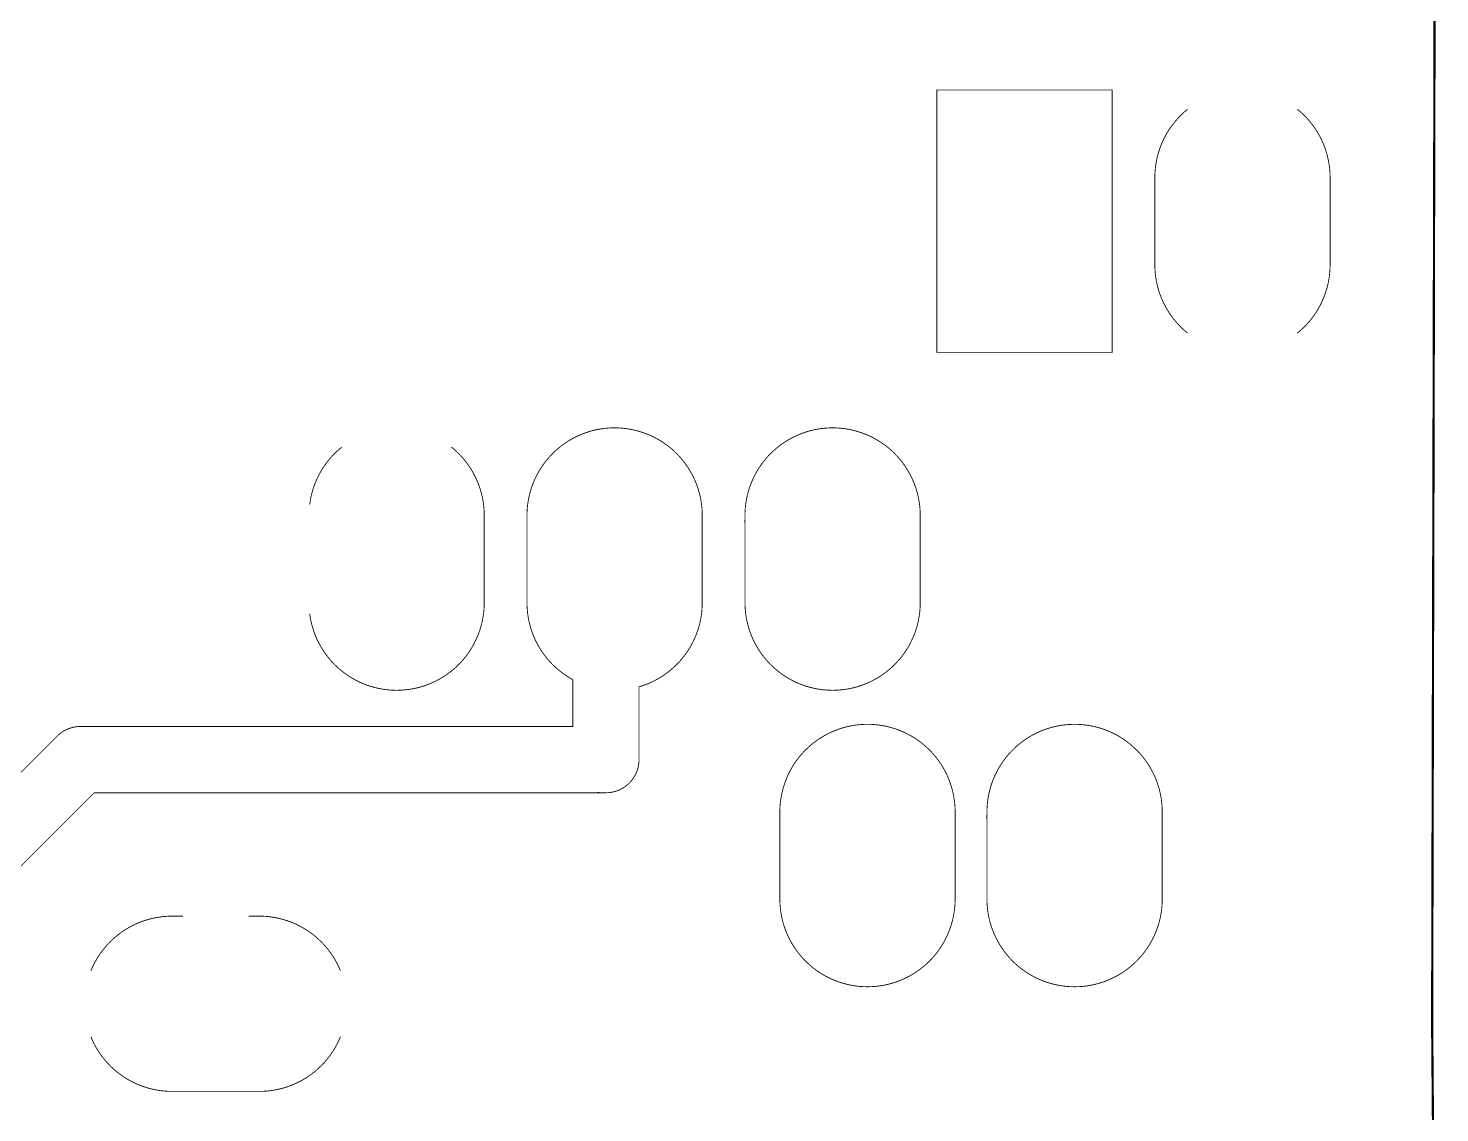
# Model space of a CAD drawing. Extents: x -0.1 to 57.3, y -0.1 to 51.1.
# Drawn here: x 40.79 to 57.24, y 14.22 to 26.86 of the extents above; entities that cross this region are included whole.
import ezdxf

# ---------------------------------------------------------------- set-up
doc = ezdxf.new("R2010")
doc.units = 0
doc.header["$MEASUREMENT"] = 0

msp = doc.modelspace()

# ---------------------------------------------------------------- linework, layer by layer
at = {"linetype": 'Continuous'}
for points, const_width in [([(0, 46.6852), (2.1844, 46.6852), (2.1844, 51.0032), (50.9016, 51.0032), (50.9016, 46.8376), (57.2262, 46.8376), (57.15, 15.2654), (57.2262, 6.35), (50.8, 6.35), (50.8, 0), (10.8204, 0), (10.922, 23.0632), (0, 23.0632), (0, 46.6852)], 0.0254), ([(51.3859, 26.1416), (53.4212, 26.1416), (53.4212, 23.0836), (51.3792, 23.0836), (51.3792, 26.1416), (51.3859, 26.1416)], 0.01), ([(54.3019, 23.3077), (54.2712, 23.3333), (54.2415, 23.3601), (54.2128, 23.3881), (54.1853, 23.4171), (54.159, 23.4472), (54.1338, 23.4783), (54.1099, 23.5104), (54.0873, 23.5434), (54.066, 23.5772), (54.046, 23.6118), (54.0274, 23.6472), (54.0102, 23.6833), (53.9944, 23.7201), (53.98, 23.7574), (53.9672, 23.7953), (53.9558, 23.8337), (53.946, 23.8724), (53.9376, 23.9115), (53.9308, 23.951), (53.9256, 23.9906), (53.9219, 24.0304), (53.9198, 24.0704), (53.9192, 24.1046), (53.9194, 25.1206), (53.9192, 25.1197), (53.9199, 25.1597), (53.9223, 25.1996), (53.9261, 25.2394), (53.9316, 25.2791), (53.9386, 25.3184), (53.9471, 25.3575), (53.9571, 25.3962), (53.9687, 25.4345), (53.9817, 25.4723), (53.9962, 25.5096), (54.0122, 25.5463), (54.0296, 25.5823), (54.0483, 25.6176), (54.0685, 25.6522), (54.09, 25.6859), (54.1128, 25.7188), (54.1368, 25.7507), (54.1621, 25.7817), (54.1886, 25.8117), (54.2163, 25.8406), (54.245, 25.8684), (54.2749, 25.895), (54.3003, 25.9162)], 0.01), ([(55.5778, 25.918), (55.6086, 25.8924), (55.6383, 25.8657), (55.6669, 25.8378), (55.6945, 25.8087), (55.7208, 25.7787), (55.746, 25.7476), (55.7699, 25.7156), (55.7926, 25.6826), (55.814, 25.6488), (55.834, 25.6142), (55.8526, 25.5788), (55.8699, 25.5427), (55.8857, 25.5059), (55.9001, 25.4686), (55.913, 25.4308), (55.9244, 25.3924), (55.9342, 25.3537), (55.9426, 25.3145), (55.9494, 25.2751), (55.9547, 25.2355), (55.9584, 25.1957), (55.9606, 25.1557), (55.9612, 25.1206), (55.961, 24.1046), (55.9612, 24.0979), (55.9601, 24.0579), (55.9575, 24.018), (55.9534, 23.9783), (55.9476, 23.9387), (55.9404, 23.8993), (55.9315, 23.8603), (55.9212, 23.8217), (55.9094, 23.7835), (55.8961, 23.7458), (55.8813, 23.7086), (55.865, 23.672), (55.8474, 23.6362), (55.8283, 23.601), (55.8079, 23.5666), (55.7862, 23.533), (55.7632, 23.5003), (55.7389, 23.4685), (55.7133, 23.4377), (55.6866, 23.408), (55.6588, 23.3793), (55.6298, 23.3517), (55.5998, 23.3253), (55.5794, 23.3084)], 0.01), ([(39.0557, 16.5384), (41.1386, 18.621), (41.1536, 18.6343), (41.1693, 18.6467), (41.1855, 18.6584), (41.2024, 18.6692), (41.2197, 18.6791), (41.2376, 18.688), (41.2559, 18.6961), (41.2746, 18.7032), (41.2936, 18.7093), (41.313, 18.7144), (41.3325, 18.7185), (41.3523, 18.7216), (41.3722, 18.7236), (41.3922, 18.7247), (41.4178, 18.7245), (41.4153, 18.7248), (47.1376, 18.7248), (47.1374, 18.7388), (47.1374, 19.2707), (47.1189, 19.2809), (47.0845, 19.3014), (47.051, 19.3232), (47.0184, 19.3463), (46.9867, 19.3707), (46.956, 19.3963), (46.9263, 19.4231), (46.8976, 19.4511), (46.8701, 19.4801), (46.8438, 19.5102), (46.8186, 19.5413), (46.7947, 19.5734), (46.7721, 19.6064), (46.7508, 19.6402), (46.7308, 19.6748), (46.7122, 19.7102), (46.695, 19.7463), (46.6792, 19.7831), (46.6648, 19.8204), (46.652, 19.8583), (46.6406, 19.8967), (46.6308, 19.9354), (46.6224, 19.9745), (46.6156, 20.014), (46.6104, 20.0536), (46.6067, 20.0934), (46.6046, 20.1334), (46.604, 20.1676), (46.6042, 21.1836), (46.604, 21.1894), (46.605, 21.2294), (46.6076, 21.2693), (46.6117, 21.309), (46.6174, 21.3486), (46.6247, 21.388), (46.6334, 21.427), (46.6437, 21.4657), (46.6555, 21.5039), (46.6688, 21.5416), (46.6836, 21.5788), (46.6998, 21.6153), (46.7174, 21.6512), (46.7364, 21.6864), (46.7568, 21.7209), (46.7785, 21.7544), (46.8015, 21.7872), (46.8258, 21.819), (46.8513, 21.8498), (46.878, 21.8796), (46.9058, 21.9083), (46.9347, 21.9359), (46.9647, 21.9624), (46.9957, 21.9876), (47.0277, 22.0117), (47.0606, 22.0344), (47.0944, 22.0559), (47.1289, 22.076), (47.1643, 22.0947), (47.2003, 22.1121), (47.237, 22.128), (47.2743, 22.1425), (47.3121, 22.1555), (47.3504, 22.167), (47.3891, 22.177), (47.4282, 22.1855), (47.4676, 22.1924), (47.5072, 22.1978), (47.5471, 22.2016), (47.587, 22.2039), (47.627, 22.2046), (47.667, 22.2037), (47.7069, 22.2013), (47.7467, 22.1973), (47.7863, 22.1918), (47.8257, 22.1847), (47.8647, 22.1761), (47.9034, 22.1659), (47.9417, 22.1542), (47.9794, 22.1411), (48.0167, 22.1265), (48.0533, 22.1104), (48.0893, 22.0929), (48.1245, 22.074), (48.159, 22.0538), (48.1927, 22.0322), (48.2255, 22.0093), (48.2574, 21.9852), (48.2883, 21.9598), (48.3182, 21.9332), (48.347, 21.9055), (48.3747, 21.8767), (48.4013, 21.8468), (48.4267, 21.8158), (48.4508, 21.784), (48.4737, 21.7512), (48.4953, 21.7175), (48.5155, 21.683), (48.5344, 21.6477), (48.5519, 21.6117), (48.568, 21.5751), (48.5826, 21.5379), (48.5957, 21.5001), (48.6074, 21.4618), (48.6175, 21.4231), (48.6261, 21.3841), (48.6332, 21.3447), (48.6387, 21.3051), (48.6427, 21.2653), (48.6451, 21.2254), (48.646, 21.1854), (48.6458, 20.1676), (48.646, 20.1609), (48.6449, 20.1209), (48.6423, 20.081), (48.6382, 20.0413), (48.6324, 20.0017), (48.6252, 19.9623), (48.6163, 19.9233), (48.606, 19.8847), (48.5942, 19.8465), (48.5809, 19.8088), (48.5661, 19.7716), (48.5498, 19.735), (48.5322, 19.6992), (48.5131, 19.664), (48.4927, 19.6296), (48.471, 19.596), (48.448, 19.5633), (48.4237, 19.5315), (48.3981, 19.5007), (48.3714, 19.471), (48.3436, 19.4423), (48.3146, 19.4147), (48.2846, 19.3883), (48.2536, 19.363), (48.2216, 19.339), (48.1887, 19.3163), (48.1549, 19.2949), (48.1203, 19.2748), (48.0849, 19.2561), (48.0489, 19.2387), (48.0122, 19.2229), (47.9749, 19.2084), (47.937, 19.1955), (47.9089, 19.1869), (47.9094, 19.174), (47.9092, 18.3255), (47.908, 18.3055), (47.9057, 18.2856), (47.9025, 18.2659), (47.8982, 18.2464), (47.8929, 18.2271), (47.8866, 18.2081), (47.8793, 18.1895), (47.8711, 18.1712), (47.862, 18.1534), (47.8519, 18.1362), (47.841, 18.1194), (47.8292, 18.1033), (47.8166, 18.0877), (47.8032, 18.0729), (47.7891, 18.0588), (47.7742, 18.0454), (47.7587, 18.0328), (47.7425, 18.021), (47.7257, 18.0101), (47.7085, 18.0001), (47.6907, 17.9909), (47.6724, 17.9827), (47.6538, 17.9755), (47.6348, 17.9692), (47.6155, 17.9639), (47.596, 17.9597), (47.5762, 17.9564), (47.5564, 17.9542), (47.5364, 17.953), (47.5164, 17.9529), (47.5079, 17.9531), (47.5101, 17.9528), (41.5618, 17.9527), (39.7052, 16.096)], 0.01), ([(49.144, 21.1821), (49.1445, 21.216), (49.1466, 21.256), (49.1502, 21.2958), (49.1554, 21.3355), (49.1621, 21.3749), (49.1703, 21.414), (49.1801, 21.4528), (49.1914, 21.4912), (49.2042, 21.5291), (49.2185, 21.5664), (49.2342, 21.6032), (49.2514, 21.6394), (49.2699, 21.6748), (49.2898, 21.7095), (49.3111, 21.7433), (49.3337, 21.7764), (49.3575, 21.8085), (49.3826, 21.8396), (49.4089, 21.8698), (49.4364, 21.8988), (49.465, 21.9268), (49.4946, 21.9537), (49.5253, 21.9793), (49.5569, 22.0038), (49.5895, 22.027), (49.623, 22.0489), (49.6573, 22.0694), (49.6924, 22.0886), (49.7282, 22.1065), (49.7647, 22.1229), (49.8018, 22.1378), (49.8394, 22.1513), (49.8776, 22.1633), (49.9162, 22.1738), (49.9552, 22.1828), (49.9945, 22.1903), (50.034, 22.1962), (50.0738, 22.2005), (50.1137, 22.2033), (50.1537, 22.2045), (50.1936, 22.2042), (50.2336, 22.2023), (50.2734, 22.1988), (50.3131, 22.1938), (50.3526, 22.1872), (50.3917, 22.1791), (50.4306, 22.1695), (50.469, 22.1583), (50.5069, 22.1456), (50.5443, 22.1315), (50.5812, 22.1159), (50.6174, 22.0989), (50.6529, 22.0805), (50.6876, 22.0607), (50.7216, 22.0396), (50.7547, 22.0171), (50.7869, 21.9934), (50.8181, 21.9684), (50.8483, 21.9422), (50.8775, 21.9149), (50.9056, 21.8864), (50.9326, 21.8568), (50.9584, 21.8263), (50.9829, 21.7947), (51.0062, 21.7622), (51.0283, 21.7288), (51.0489, 21.6946), (51.0683, 21.6596), (51.0862, 21.6238), (51.1028, 21.5874), (51.1179, 21.5503), (51.1315, 21.5127), (51.1436, 21.4746), (51.1543, 21.4361), (51.1634, 21.3971), (51.171, 21.3579), (51.1771, 21.3183), (51.1816, 21.2786), (51.1845, 21.2387), (51.1859, 21.1987), (51.186, 20.9836), (51.1858, 20.1676), (51.186, 20.1609), (51.1849, 20.1209), (51.1823, 20.081), (51.1782, 20.0413), (51.1724, 20.0017), (51.1652, 19.9623), (51.1563, 19.9233), (51.146, 19.8847), (51.1342, 19.8465), (51.1209, 19.8088), (51.1061, 19.7716), (51.0898, 19.735), (51.0722, 19.6992), (51.0531, 19.664), (51.0327, 19.6296), (51.011, 19.596), (50.988, 19.5633), (50.9637, 19.5315), (50.9381, 19.5007), (50.9114, 19.471), (50.8836, 19.4423), (50.8546, 19.4147), (50.8246, 19.3883), (50.7936, 19.363), (50.7616, 19.339), (50.7287, 19.3163), (50.6949, 19.2949), (50.6603, 19.2748), (50.6249, 19.2561), (50.5889, 19.2387), (50.5522, 19.2229), (50.5149, 19.2084), (50.477, 19.1955), (50.4387, 19.184), (50.4, 19.174), (50.3609, 19.1656), (50.3215, 19.1587), (50.2819, 19.1533), (50.242, 19.1495), (50.2021, 19.1473), (50.1621, 19.1466), (50.1221, 19.1475), (50.0822, 19.15), (50.0424, 19.154), (50.0028, 19.1596), (49.9634, 19.1667), (49.9244, 19.1754), (49.8857, 19.1855), (49.8475, 19.1972), (49.8097, 19.2104), (49.7725, 19.2251), (49.7359, 19.2412), (49.6999, 19.2587), (49.6647, 19.2776), (49.6302, 19.2979), (49.5965, 19.3195), (49.5638, 19.3424), (49.5319, 19.3666), (49.501, 19.392), (49.4711, 19.4186), (49.4423, 19.4463), (49.4146, 19.4752), (49.3881, 19.5051), (49.3628, 19.5361), (49.3386, 19.568), (49.3158, 19.6008), (49.2942, 19.6345), (49.274, 19.669), (49.2552, 19.7043), (49.2377, 19.7403), (49.2217, 19.7769), (49.2071, 19.8142), (49.194, 19.852), (49.1824, 19.8902), (49.1723, 19.9289), (49.1637, 19.968), (49.1567, 20.0074), (49.1511, 20.047), (49.1472, 20.0868), (49.1448, 20.1267), (49.144, 20.1667), (49.1442, 21.1836), (49.144, 21.1821)], 0.01), ([(44.0717, 21.309), (44.0774, 21.3486), (44.0847, 21.388), (44.0934, 21.427), (44.1037, 21.4657), (44.1155, 21.5039), (44.1288, 21.5416), (44.1436, 21.5788), (44.1598, 21.6153), (44.1774, 21.6512), (44.1964, 21.6864), (44.2168, 21.7209), (44.2385, 21.7544), (44.2615, 21.7872), (44.2858, 21.819), (44.3113, 21.8498), (44.338, 21.8796), (44.3658, 21.9083), (44.3947, 21.9359), (44.4247, 21.9624), (44.4451, 21.9792)], 0.01), ([(45.7226, 21.981), (45.7534, 21.9554), (45.7831, 21.9287), (45.8117, 21.9008), (45.8393, 21.8717), (45.8656, 21.8417), (45.8908, 21.8106), (45.9147, 21.7786), (45.9374, 21.7456), (45.9588, 21.7118), (45.9788, 21.6772), (45.9974, 21.6418), (46.0147, 21.6057), (46.0305, 21.5689), (46.0449, 21.5316), (46.0578, 21.4938), (46.0692, 21.4554), (46.079, 21.4167), (46.0874, 21.3775), (46.0942, 21.3381), (46.0995, 21.2985), (46.1032, 21.2587), (46.1054, 21.2187), (46.106, 21.1836), (46.1058, 20.1676), (46.106, 20.1609), (46.1049, 20.1209), (46.1023, 20.081), (46.0982, 20.0413), (46.0924, 20.0017), (46.0852, 19.9623), (46.0763, 19.9233), (46.066, 19.8847), (46.0542, 19.8465), (46.0409, 19.8088), (46.0261, 19.7716), (46.0098, 19.735), (45.9922, 19.6992), (45.9731, 19.664), (45.9527, 19.6296), (45.931, 19.596), (45.908, 19.5633), (45.8837, 19.5315), (45.8581, 19.5007), (45.8314, 19.471), (45.8036, 19.4423), (45.7746, 19.4147), (45.7446, 19.3883), (45.7136, 19.363), (45.6816, 19.339), (45.6487, 19.3163), (45.6149, 19.2949), (45.5803, 19.2748), (45.5449, 19.2561), (45.5089, 19.2387), (45.4722, 19.2229), (45.4349, 19.2084), (45.397, 19.1955), (45.3587, 19.184), (45.32, 19.174), (45.2809, 19.1656), (45.2415, 19.1587), (45.2019, 19.1533), (45.162, 19.1495), (45.1221, 19.1473), (45.0821, 19.1466), (45.0421, 19.1475), (45.0022, 19.15), (44.9624, 19.154), (44.9228, 19.1596), (44.8834, 19.1667), (44.8444, 19.1754), (44.8057, 19.1855), (44.7675, 19.1972), (44.7297, 19.2104), (44.6925, 19.2251), (44.6559, 19.2412), (44.6199, 19.2587), (44.5847, 19.2776), (44.5502, 19.2979), (44.5165, 19.3195), (44.4838, 19.3424), (44.4519, 19.3666), (44.421, 19.392), (44.3911, 19.4186), (44.3623, 19.4463), (44.3346, 19.4752), (44.3081, 19.5051), (44.2828, 19.5361), (44.2586, 19.568), (44.2358, 19.6008), (44.2142, 19.6345), (44.194, 19.669), (44.1752, 19.7043), (44.1577, 19.7403), (44.1417, 19.7769), (44.1271, 19.8142), (44.114, 19.852), (44.1024, 19.8902), (44.0923, 19.9289), (44.0837, 19.968), (44.0767, 20.0074), (44.072, 20.0402)], 0.01), ([(49.5504, 17.7277), (49.5509, 17.7616), (49.553, 17.8016), (49.5566, 17.8414), (49.5618, 17.8811), (49.5685, 17.9205), (49.5767, 17.9596), (49.5865, 17.9984), (49.5978, 18.0368), (49.6106, 18.0747), (49.6249, 18.112), (49.6406, 18.1488), (49.6578, 18.185), (49.6763, 18.2204), (49.6962, 18.2551), (49.7175, 18.2889), (49.7401, 18.322), (49.7639, 18.3541), (49.789, 18.3852), (49.8153, 18.4154), (49.8428, 18.4444), (49.8714, 18.4724), (49.901, 18.4993), (49.9317, 18.5249), (49.9633, 18.5494), (49.9959, 18.5726), (50.0294, 18.5945), (50.0637, 18.615), (50.0988, 18.6342), (50.1346, 18.6521), (50.1711, 18.6685), (50.2082, 18.6834), (50.2458, 18.6969), (50.284, 18.7089), (50.3226, 18.7194), (50.3616, 18.7284), (50.4009, 18.7359), (50.4404, 18.7418), (50.4802, 18.7461), (50.5201, 18.7489), (50.5601, 18.7501), (50.6, 18.7498), (50.64, 18.7479), (50.6798, 18.7444), (50.7195, 18.7394), (50.759, 18.7328), (50.7981, 18.7247), (50.837, 18.7151), (50.8754, 18.7039), (50.9133, 18.6912), (50.9507, 18.6771), (50.9876, 18.6615), (51.0238, 18.6445), (51.0593, 18.6261), (51.094, 18.6063), (51.128, 18.5852), (51.1611, 18.5627), (51.1933, 18.539), (51.2245, 18.514), (51.2547, 18.4878), (51.2839, 18.4605), (51.312, 18.432), (51.339, 18.4024), (51.3648, 18.3719), (51.3893, 18.3403), (51.4126, 18.3078), (51.4347, 18.2744), (51.4553, 18.2402), (51.4747, 18.2052), (51.4926, 18.1694), (51.5092, 18.133), (51.5243, 18.0959), (51.5379, 18.0583), (51.55, 18.0202), (51.5607, 17.9817), (51.5698, 17.9427), (51.5774, 17.9035), (51.5835, 17.8639), (51.588, 17.8242), (51.5909, 17.7843), (51.5923, 17.7443), (51.5924, 17.5292), (51.5922, 16.7132), (51.5924, 16.7065), (51.5913, 16.6665), (51.5887, 16.6266), (51.5846, 16.5869), (51.5788, 16.5473), (51.5716, 16.5079), (51.5627, 16.4689), (51.5524, 16.4303), (51.5406, 16.3921), (51.5273, 16.3544), (51.5125, 16.3172), (51.4962, 16.2806), (51.4786, 16.2448), (51.4595, 16.2096), (51.4391, 16.1752), (51.4174, 16.1416), (51.3944, 16.1089), (51.3701, 16.0771), (51.3445, 16.0463), (51.3178, 16.0166), (51.29, 15.9879), (51.261, 15.9603), (51.231, 15.9339), (51.2, 15.9086), (51.168, 15.8846), (51.1351, 15.8619), (51.1013, 15.8405), (51.0667, 15.8204), (51.0313, 15.8017), (50.9953, 15.7843), (50.9586, 15.7685), (50.9213, 15.754), (50.8834, 15.7411), (50.8451, 15.7296), (50.8064, 15.7196), (50.7673, 15.7112), (50.7279, 15.7043), (50.6883, 15.6989), (50.6484, 15.6951), (50.6085, 15.6929), (50.5685, 15.6922), (50.5285, 15.6931), (50.4886, 15.6956), (50.4488, 15.6996), (50.4092, 15.7052), (50.3698, 15.7123), (50.3308, 15.721), (50.2921, 15.7311), (50.2539, 15.7428), (50.2161, 15.756), (50.1789, 15.7707), (50.1423, 15.7868), (50.1063, 15.8043), (50.0711, 15.8232), (50.0366, 15.8435), (50.0029, 15.8651), (49.9702, 15.888), (49.9383, 15.9122), (49.9074, 15.9376), (49.8775, 15.9642), (49.8487, 15.9919), (49.821, 16.0208), (49.7945, 16.0507), (49.7692, 16.0817), (49.745, 16.1136), (49.7222, 16.1464), (49.7006, 16.1801), (49.6804, 16.2146), (49.6616, 16.2499), (49.6441, 16.2859), (49.6281, 16.3225), (49.6135, 16.3598), (49.6004, 16.3976), (49.5888, 16.4358), (49.5787, 16.4745), (49.5701, 16.5136), (49.5631, 16.553), (49.5575, 16.5926), (49.5536, 16.6324), (49.5512, 16.6723), (49.5504, 16.7123), (49.5506, 17.7292), (49.5504, 17.7277)], 0.01), ([(51.9634, 17.7277), (51.9639, 17.7616), (51.966, 17.8016), (51.9696, 17.8414), (51.9748, 17.8811), (51.9815, 17.9205), (51.9897, 17.9596), (51.9995, 17.9984), (52.0108, 18.0368), (52.0236, 18.0747), (52.0379, 18.112), (52.0536, 18.1488), (52.0708, 18.185), (52.0893, 18.2204), (52.1092, 18.2551), (52.1305, 18.2889), (52.1531, 18.322), (52.1769, 18.3541), (52.202, 18.3852), (52.2283, 18.4154), (52.2558, 18.4444), (52.2844, 18.4724), (52.314, 18.4993), (52.3447, 18.5249), (52.3763, 18.5494), (52.4089, 18.5726), (52.4424, 18.5945), (52.4767, 18.615), (52.5118, 18.6342), (52.5476, 18.6521), (52.5841, 18.6685), (52.6212, 18.6834), (52.6588, 18.6969), (52.697, 18.7089), (52.7356, 18.7194), (52.7746, 18.7284), (52.8139, 18.7359), (52.8534, 18.7418), (52.8932, 18.7461), (52.9331, 18.7489), (52.9731, 18.7501), (53.013, 18.7498), (53.053, 18.7479), (53.0928, 18.7444), (53.1325, 18.7394), (53.172, 18.7328), (53.2111, 18.7247), (53.25, 18.7151), (53.2884, 18.7039), (53.3263, 18.6912), (53.3637, 18.6771), (53.4006, 18.6615), (53.4368, 18.6445), (53.4723, 18.6261), (53.507, 18.6063), (53.541, 18.5852), (53.5741, 18.5627), (53.6063, 18.539), (53.6375, 18.514), (53.6677, 18.4878), (53.6969, 18.4605), (53.725, 18.432), (53.752, 18.4024), (53.7778, 18.3719), (53.8023, 18.3403), (53.8256, 18.3078), (53.8477, 18.2744), (53.8683, 18.2402), (53.8877, 18.2052), (53.9056, 18.1694), (53.9222, 18.133), (53.9373, 18.0959), (53.9509, 18.0583), (53.963, 18.0202), (53.9737, 17.9817), (53.9828, 17.9427), (53.9904, 17.9035), (53.9965, 17.8639), (54.001, 17.8242), (54.0039, 17.7843), (54.0053, 17.7443), (54.0054, 17.5292), (54.0052, 16.7132), (54.0054, 16.7065), (54.0043, 16.6665), (54.0017, 16.6266), (53.9976, 16.5869), (53.9918, 16.5473), (53.9846, 16.5079), (53.9757, 16.4689), (53.9654, 16.4303), (53.9536, 16.3921), (53.9403, 16.3544), (53.9255, 16.3172), (53.9092, 16.2806), (53.8916, 16.2448), (53.8725, 16.2096), (53.8521, 16.1752), (53.8304, 16.1416), (53.8074, 16.1089), (53.7831, 16.0771), (53.7575, 16.0463), (53.7308, 16.0166), (53.703, 15.9879), (53.674, 15.9603), (53.644, 15.9339), (53.613, 15.9086), (53.581, 15.8846), (53.5481, 15.8619), (53.5143, 15.8405), (53.4797, 15.8204), (53.4443, 15.8017), (53.4083, 15.7843), (53.3716, 15.7685), (53.3343, 15.754), (53.2964, 15.7411), (53.2581, 15.7296), (53.2194, 15.7196), (53.1803, 15.7112), (53.1409, 15.7043), (53.1013, 15.6989), (53.0614, 15.6951), (53.0215, 15.6929), (52.9815, 15.6922), (52.9415, 15.6931), (52.9016, 15.6956), (52.8618, 15.6996), (52.8222, 15.7052), (52.7828, 15.7123), (52.7438, 15.721), (52.7051, 15.7311), (52.6669, 15.7428), (52.6291, 15.756), (52.5919, 15.7707), (52.5553, 15.7868), (52.5193, 15.8043), (52.4841, 15.8232), (52.4496, 15.8435), (52.4159, 15.8651), (52.3832, 15.888), (52.3513, 15.9122), (52.3204, 15.9376), (52.2905, 15.9642), (52.2617, 15.9919), (52.234, 16.0208), (52.2075, 16.0507), (52.1822, 16.0817), (52.158, 16.1136), (52.1352, 16.1464), (52.1136, 16.1801), (52.0934, 16.2146), (52.0746, 16.2499), (52.0571, 16.2859), (52.0411, 16.3225), (52.0265, 16.3598), (52.0134, 16.3976), (52.0018, 16.4358), (51.9917, 16.4745), (51.9831, 16.5136), (51.9761, 16.553), (51.9705, 16.5926), (51.9666, 16.6324), (51.9642, 16.6723), (51.9634, 16.7123), (51.9636, 17.7292), (51.9634, 17.7277)], 0.01), ([(41.118, 18.6002), (41.1318, 18.6144), (41.1464, 18.6281), (41.1618, 18.6409), (41.1777, 18.653), (41.1943, 18.6642), (41.2114, 18.6745), (41.2291, 18.6839), (41.2472, 18.6924), (41.2657, 18.6999), (41.2846, 18.7065), (41.3038, 18.7121), (41.3232, 18.7167), (41.3429, 18.7203), (41.3627, 18.7228), (41.3827, 18.7243), (41.4087, 18.7248), (41.4153, 18.7248)], 0.01), ([(47.9091, 18.3545), (47.9093, 18.3318), (47.9085, 18.3118), (47.9065, 18.2919), (47.9036, 18.2721), (47.8996, 18.2525), (47.8947, 18.2332), (47.8887, 18.2141), (47.8817, 18.1953), (47.8738, 18.177), (47.865, 18.159), (47.8552, 18.1416), (47.8446, 18.1247), (47.833, 18.1083), (47.8207, 18.0926), (47.8075, 18.0775), (47.7936, 18.0632), (47.779, 18.0495), (47.7636, 18.0367), (47.7477, 18.0246), (47.7311, 18.0134), (47.714, 18.0031), (47.6963, 17.9937), (47.6782, 17.9852), (47.6597, 17.9777), (47.6408, 17.9711), (47.6216, 17.9655), (47.6022, 17.9609), (47.5825, 17.9573), (47.5627, 17.9548), (47.5427, 17.9533), (47.5167, 17.9528), (47.5101, 17.9528)], 0.01), ([(41.5223, 15.8768), (41.538, 15.9136), (41.5552, 15.9498), (41.5737, 15.9852), (41.5936, 16.0199), (41.6149, 16.0537), (41.6375, 16.0868), (41.6613, 16.1189), (41.6864, 16.15), (41.7127, 16.1802), (41.7402, 16.2092), (41.7688, 16.2372), (41.7984, 16.2641), (41.8291, 16.2897), (41.8607, 16.3142), (41.8933, 16.3374), (41.9268, 16.3593), (41.9611, 16.3798), (41.9962, 16.399), (42.032, 16.4169), (42.0685, 16.4333), (42.1056, 16.4482), (42.1432, 16.4617), (42.1814, 16.4737), (42.22, 16.4842), (42.259, 16.4932), (42.2983, 16.5007), (42.3378, 16.5066), (42.3776, 16.5109), (42.4175, 16.5137), (42.4575, 16.5149), (42.5953, 16.515)], 0.01), ([(43.3621, 16.515), (43.4848, 16.5148), (43.4868, 16.515), (43.5268, 16.5141), (43.5667, 16.5117), (43.6065, 16.5077), (43.6461, 16.5022), (43.6855, 16.4951), (43.7245, 16.4865), (43.7632, 16.4763), (43.8015, 16.4646), (43.8392, 16.4515), (43.8765, 16.4369), (43.9131, 16.4208), (43.9491, 16.4033), (43.9843, 16.3844), (44.0188, 16.3642), (44.0525, 16.3426), (44.0853, 16.3197), (44.1172, 16.2956), (44.1481, 16.2702), (44.178, 16.2436), (44.2068, 16.2159), (44.2345, 16.1871), (44.2611, 16.1572), (44.2865, 16.1262), (44.3106, 16.0944), (44.3335, 16.0616), (44.3551, 16.0279), (44.3753, 15.9934), (44.3942, 15.9581), (44.4117, 15.9221), (44.4278, 15.8855), (44.4302, 15.8795)], 0.01), ([(44.431, 15.1103), (44.4152, 15.0736), (44.398, 15.0374), (44.3794, 15.002), (44.3595, 14.9674), (44.3382, 14.9335), (44.3156, 14.9005), (44.2917, 14.8684), (44.2666, 14.8373), (44.2403, 14.8072), (44.2128, 14.7781), (44.1842, 14.7502), (44.1545, 14.7233), (44.1238, 14.6977), (44.0921, 14.6733), (44.0595, 14.6501), (44.026, 14.6283), (43.9917, 14.6077), (43.9566, 14.5885), (43.9208, 14.5708), (43.8843, 14.5544), (43.8472, 14.5395), (43.8095, 14.526), (43.7713, 14.514), (43.7327, 14.5036), (43.6938, 14.4946), (43.6545, 14.4872), (43.6149, 14.4813), (43.5751, 14.477), (43.5352, 14.4742), (43.4952, 14.4731), (42.4688, 14.473), (42.4459, 14.4733), (42.406, 14.4749), (42.3661, 14.4782), (42.3264, 14.483), (42.2869, 14.4893), (42.2477, 14.4972), (42.2088, 14.5067), (42.1703, 14.5176), (42.1323, 14.53), (42.0948, 14.544), (42.0579, 14.5593), (42.0216, 14.5761), (41.986, 14.5944), (41.9511, 14.614), (41.9171, 14.6349), (41.8838, 14.6572), (41.8515, 14.6807), (41.8201, 14.7055), (41.7898, 14.7315), (41.7604, 14.7587), (41.7322, 14.787), (41.705, 14.8164), (41.6791, 14.8469), (41.6543, 14.8783), (41.6308, 14.9107), (41.6086, 14.9439), (41.5878, 14.978), (41.5682, 15.013), (41.5501, 15.0486), (41.5333, 15.0849), (41.523, 15.1093)], 0.01)]:
    msp.add_lwpolyline(points, dxfattribs=dict(at, const_width=const_width))

doc.saveas('drawing.dxf')
